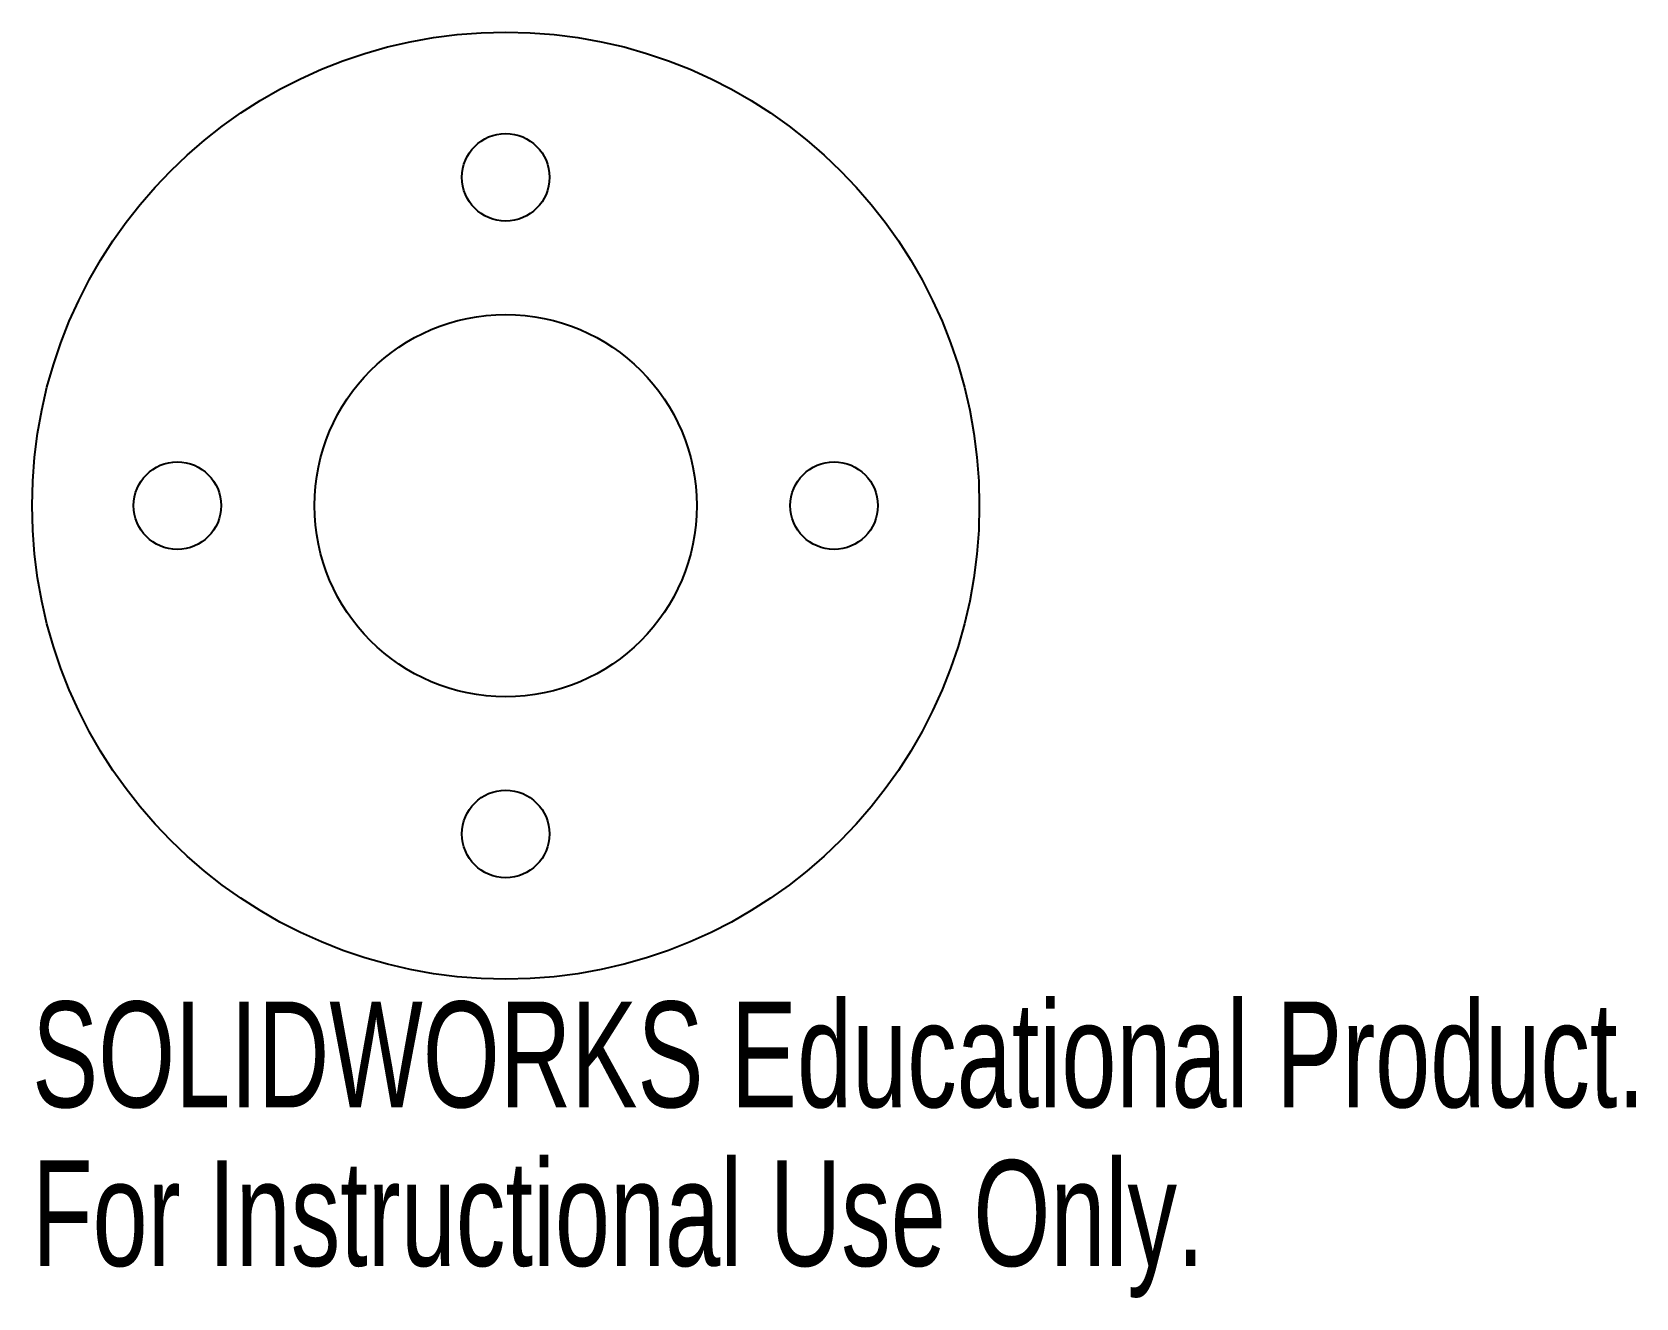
# Model space of a CAD drawing. Header units: millimetres. Extents: x -21.6 to 51.6, y -36.2 to 21.6.
import ezdxf

# ---------------------------------------------------------------- set-up
doc = ezdxf.new("R2010")
doc.units = ezdxf.units.MM
doc.styles.add('SLDTEXTSTYLE0', font='TXT', dxfattribs={"width": 0.7})

msp = doc.modelspace()

# ---------------------------------------------------------------- linework, layer by layer
at = {"color": 7, "linetype": 'Continuous', "lineweight": 25}
for centre, radius in [((0, 0), 21.636), ((0, 15), 2), ((0, 0), 8.731), ((-15, 0), 2), ((15, 0), 2), ((0, -15), 2)]:
    msp.add_circle(centre, radius, dxfattribs=at)

# ---------------------------------------------------------------- texts
at = {"color": 7, "linetype": 'Continuous', "char_height": 4.83362, "attachment_point": 1, "style": 'SLDTEXTSTYLE0'}
for s, insert in [('SOLIDWORKS Educational Product.', (-21.636, -22.656)), ('For Instructional Use Only.', (-21.636, -29.906))]:
    msp.add_mtext(s, dxfattribs=dict(at, insert=insert))

doc.saveas('drawing.dxf')
